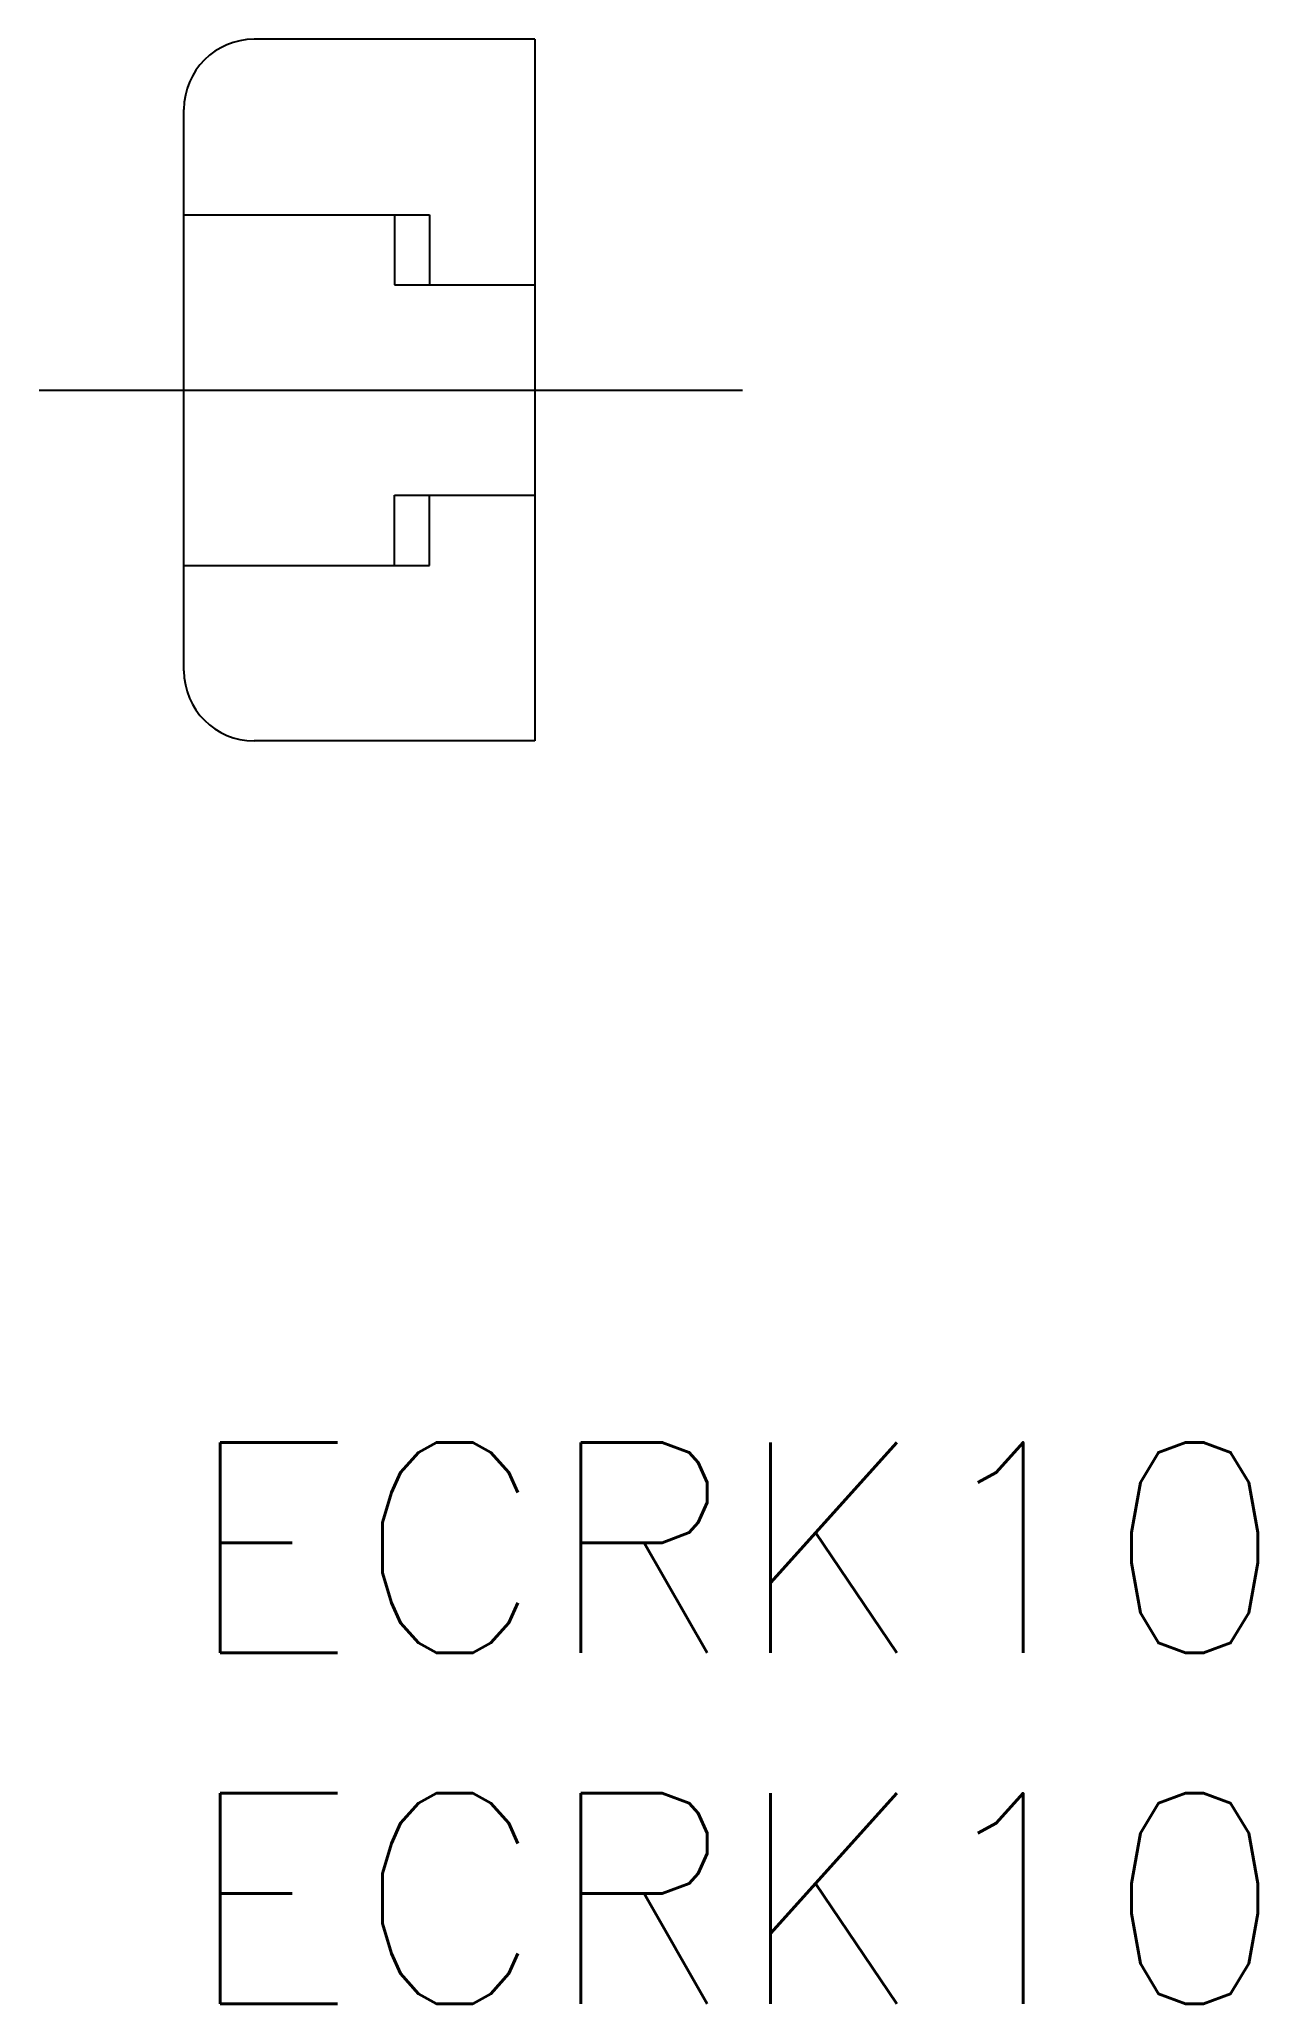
# Model space of a CAD drawing. Extents: x -2.1 to 15.3, y -8 to 20.
import ezdxf

# ---------------------------------------------------------------- set-up
doc = ezdxf.new("R2010")
doc.units = 0
doc.header["$LTSCALE"] = 0.5
doc.linetypes.add('CENTER', pattern=[50.8, 31.75, -6.35, 6.35, -6.35])
doc.linetypes.add('DASHED', pattern=[19.05, 12.7, -6.35])
for name, color, linetype in [('MSM_CENTER', 1, 'CENTER'), ('MSM_CONTINUOUS', 7, 'CONTINUOUS'), ('MSM_DASHED', 4, 'DASHED'), ('MSM_PART_NUMBER', 7, 'CONTINUOUS')]:
    doc.layers.add(name, color=color, linetype=linetype)
doc.styles.get("Standard").update_dxf_attribs({"font": 'txt.shx', "height": 1, "bigfont": 'bigfont.shx'})

# ---------------------------------------------------------------- blocks, each defined once
blk = doc.blocks.new('*U2')
at = {"layer": 'MSM_PART_NUMBER'}
blk.add_text('ECRK10', height=3, dxfattribs=at).set_placement((0, -3))
blk = doc.blocks.new('*U3')
at = {"layer": 'MSM_PART_NUMBER'}
blk.add_text('ECRK10', height=3, dxfattribs=at).set_placement((0, -8))

msp = doc.modelspace()

# ---------------------------------------------------------------- linework, layer by layer
at = {"layer": 'MSM_CENTER'}
msp.add_line((-2.061, 15), (7.959, 15), dxfattribs=at)
at = {"layer": 'MSM_CONTINUOUS'}
for p, q in [((5, 20), (1, 20)), ((5, 20), (5, 10)), ((0, 11), (0, 19)), ((5, 10), (1, 10))]:
    msp.add_line(p, q, dxfattribs=at)
for centre, start, end in [((1, 19), 90, 180), ((1, 11), 180, 270)]:
    msp.add_arc(centre, 1, start, end, dxfattribs=at)
at = {"layer": 'MSM_DASHED'}
for p, q in [((0, 17.5), (3.5, 17.5)), ((3, 17.5), (3, 16.5)), ((3.5, 17.5), (3.5, 16.5)), ((3, 16.5), (5, 16.5)), ((3, 12.5), (3, 13.5)), ((3, 13.5), (5, 13.5)), ((3.5, 12.5), (3.5, 13.5)), ((0, 12.5), (3.5, 12.5))]:
    msp.add_line(p, q, dxfattribs=at)

# ---------------------------------------------------------------- block references
at = {"layer": 'MSM_CONTINUOUS'}
for name in ['*U2', '*U3']:
    msp.add_blockref(name, (0, 0), dxfattribs=at)

doc.saveas('drawing.dxf')
